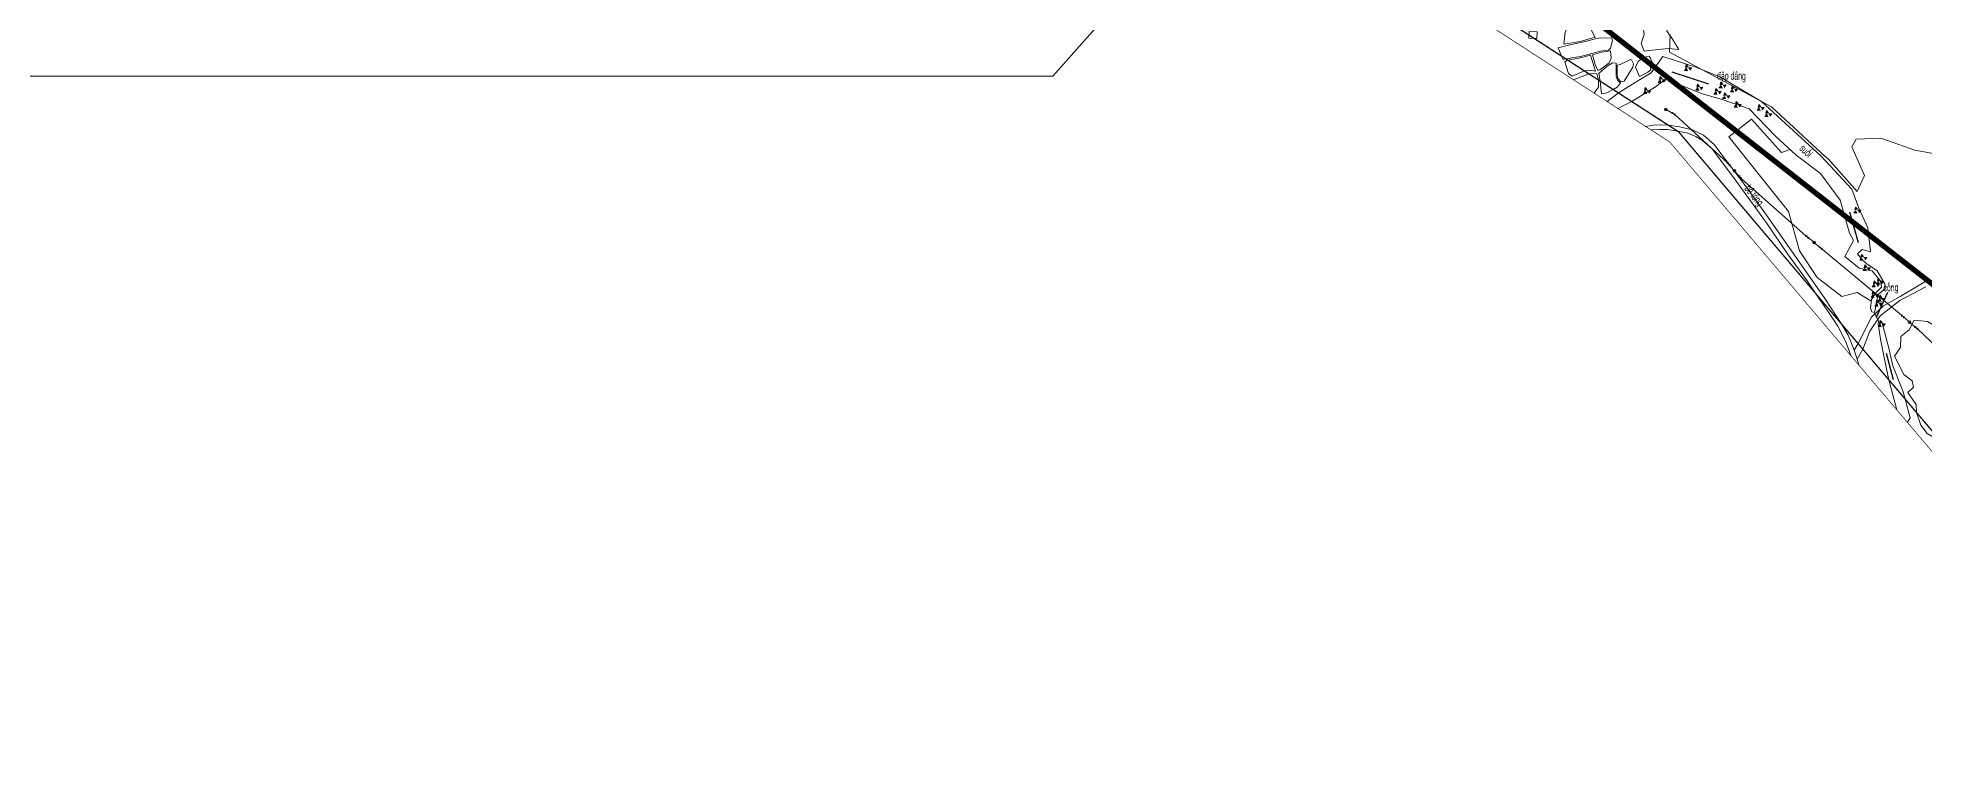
# Model space of a CAD drawing. Header units: metres. Extents: x 0 to 551036, y 0 to 1845929.
# Drawn here: x 545659 to 547074, y 1841879 to 1842430 of the extents above; entities that cross this region are included whole.
import ezdxf
from ezdxf.enums import TextEntityAlignment as Align

# ---------------------------------------------------------------- set-up
doc = ezdxf.new("R2010")
doc.units = ezdxf.units.M
doc.header["$MEASUREMENT"] = 0
for name, pattern in [('02 Xref Nha dieu hanh$0$ACAD_ISO10W100', [18, 12, -3, 0, -3]), ('BD HH1 KEM TMB$0$DASHDOT2', [0.5, 0.25, -0.125, 0, -0.125]), ('DASHED', [0.75, 0.5, -0.25])]:
    doc.linetypes.add(name, pattern=pattern)
doc.layers.get('Defpoints').update_dxf_attribs({"lineweight": 0})
for name, color, linetype, lineweight in [('_0', 7, 'Continuous', 0), ('BD HH1 KEM TMB$0$ao_ho_song_suoi', 7, 'Continuous', 0), ('BD HH1 KEM TMB$0$caucong', 7, 'Continuous', 0), ('BD HH1 KEM TMB$0$Duong BT', 7, 'Continuous', 0), ('BD HH1 KEM TMB$0$duongdapcao', 7, 'Continuous', 0), ('BD HH1 KEM TMB$0$duongdat', 7, 'Continuous', 0), ('BD HH1 KEM TMB$0$duongdaydien', 7, 'Continuous', 0), ('BD HH1 KEM TMB$0$ghichuthuyetminh', 7, 'Continuous', 0), ('BD HH1 KEM TMB$0$nha', 7, 'Continuous', 0), ('BD HH1 KEM TMB$0$Ranh', 7, 'Continuous', 0), ('BD HH1 KEM TMB$0$ranhgioithucvat', 7, 'Continuous', 0), ('DZ 220kV PA1', 7, 'Continuous', 0), ('Level 10', 7, 'Continuous', 0), ('Level 15', 7, 'Continuous', 0), ('Level 37', 7, 'Continuous', 0), ('Q-CORRIDO', 7, 'Continuous', 0), ('Ranh', 7, 'Continuous', 0)]:
    doc.layers.add(name, color=color, linetype=linetype, lineweight=lineweight)
doc.styles.add('BD HH1 KEM TMB$0$chamnha_0', font='')
doc.styles.add('BD HH1 KEM TMB$0$ghichuduongdien', font='', dxfattribs={"height": 6})
doc.styles.add('BD HH1 KEM TMB$0$Standard', font='txt.shx')
doc.styles.get("Standard").update_dxf_attribs({"font": '', "height": 4})
doc.styles.add('SXHZ', font='simplex.shx', dxfattribs={"width": 0.6, "bigfont": 'bigfont.shx'})
doc.styles.get('BD HH1 KEM TMB$0$chamnha_0').set_extended_font_data('.VnArial')
doc.styles.get('BD HH1 KEM TMB$0$ghichuduongdien').set_extended_font_data('.VnArial Narrow')
doc.styles.get('Standard').set_extended_font_data('.VnArial')
doc.linetypes.add('FENCELINE1', pattern='A,6.35,-2.54,[133,ltypeshp.shx,S=2.54,R=0,X=-2.54,Y=0],-2.54,25.4', length=36.83)
doc.dimstyles.new('ISO-25-Linear', dxfattribs={"dimscale": 300, "dimtxt": 2.5, "dimasz": 2.5, "dimexe": 1.5, "dimexo": 1.5, "dimgap": 1.5, "dimtad": 1, "dimdec": 0, "dimdsep": 46, "dimtxsty": 'SXHZ', "dimcen": 3, "dimclrt": 1, "dimaunit": 1, "dimadec": 0, "dimazin": 0, "dimtp": 0.06, "dimtfac": 0.5, "dimtdec": 0, "dimtmove": 2, "dimatfit": 3, "dimfxl": 1, "dimtolj": 1, "dimarcsym": 0})
doc.dimstyles.get("Standard").update_dxf_attribs({"dimtxt": 0.18, "dimasz": 0.18, "dimexe": 0.18, "dimexo": 0.0625, "dimgap": 0.09, "dimtad": 0, "dimtih": 1, "dimtoh": 1, "dimdec": 4, "dimzin": 0, "dimdsep": 46, "dimtxsty": 'Standard', "dimcen": 0.09, "dimadec": 0, "dimazin": 0, "dimtfac": 1, "dimtdec": 4, "dimtofl": 0, "dimtmove": 0, "dimatfit": 3, "dimfxl": 1, "dimtolj": 1, "dimtzin": 0, "dimarcsym": 0})

# ---------------------------------------------------------------- blocks, each defined once
blk = doc.blocks.new('BD HH1 KEM TMB$0$caothe')
blk.add_hatch(color=256).paths.add_polyline_path([(2, 0, 1), (-2, 0, 1)])
for p, q in [((-80, 0), (-74, 7)), ((-10, 0), (-80, 0)), ((-80, 0), (-74, -7)), ((-60, 0), (-54, 7)), ((-60, 0), (-54, -7)), ((10, 0), (80, 0)), ((60, 0), (54, 7)), ((60, 0), (54, -7)), ((80, 0), (74, 7)), ((80, 0), (74, -7))]:
    blk.add_line(p, q)
for radius in [10, 1.81]:
    blk.add_circle((0, 0), radius)
blk = doc.blocks.new('BD HH1 KEM TMB$0$caothed')
blk.add_hatch(color=256).paths.add_polyline_path([(-2, 0, 1), (2, 0, 1)])
for p, q in [((10, 0), (80, 0)), ((60, 0), (54, 7)), ((60, 0), (54, -7)), ((80, 0), (74, 7)), ((80, 0), (74, -7))]:
    blk.add_line(p, q)
for radius in [10, 1.81]:
    blk.add_circle((0, 0), radius)
blk = doc.blocks.new('BD HH1 KEM TMB$0$DA1')
at = {"layer": 'Level 10'}
for points in [[(42581.6, 97264), (42583.8, 97274.2), (42590.7, 97266.3)], [(42588, 97252.8), (42577.6, 97253.8), (42584.7, 97261.5)]]:
    blk.add_hatch(color=7, dxfattribs=at).paths.add_polyline_path(points)
at = {"layer": 'Level 10', "extrusion": (0, 0, -1)}
blk.add_hatch(color=7, dxfattribs=at).paths.add_polyline_path([(-42595.9, 97254.9), (-42602.1, 97263.3), (-42591.6, 97263.2)])
at = {"layer": 'Level 10', "color": 7}
for p, q in [((42583.8, 97274.2, 1062767.1), (42581.6, 97264, 1062767.1)), ((42581.6, 97264, 1062767.1), (42590.7, 97266.3, 1062767.1)), ((42583.8, 97274.2, 1062767.1), (42590.7, 97266.3, 1062767.1)), ((42577.6, 97253.8, 1062767.1), (42584.7, 97261.5, 1062767.1)), ((42577.6, 97253.8, 1062767.1), (42588, 97252.8, 1062767.1)), ((42588, 97252.8, 1062767.1), (42584.7, 97261.5, 1062767.1)), ((42602.1, 97263.3, 1062767.1), (42591.6, 97263.2, 1062767.1)), ((42602.1, 97263.3, 1062767.1), (42595.9, 97254.9, 1062767.1))]:
    blk.add_line(p, q, dxfattribs=at)
blk = doc.blocks.new('*D82')
at = {"transparency": 16777216}
for p, q in [((189654, 1447290), (189654, 1426405)), ((192654, 1426417), (332654, 1426417)), ((335654, 1447290), (335654, 1426405))]:
    blk.add_line(p, q, dxfattribs=at)
blk.add_solid([(192654, 1425917), (189654, 1426417), (192654, 1426917)], dxfattribs=at)
at = {"transparency": 16777216, "extrusion": (0, 0, -1)}
blk.add_solid([(-332654, 1426917), (-335654, 1426417), (-332654, 1425917)], dxfattribs=at)
at = {"layer": 'Defpoints', "transparency": 16777216}
for p in [(189654, 1447296), (262654, 1426417), (335654, 1447296), (335654, 1426417)]:
    blk.add_point(p, dxfattribs=at)
at = {"linetype": 'Continuous', "transparency": 16777216}
blk.add_text('146000', height=4000, dxfattribs=at).set_placement((252987, 1430417), align=Align.MIDDLE_LEFT)
blk = doc.blocks.new('*D218')
at = {"layer": 'Defpoints', "color": 0, "lineweight": 0, "transparency": 16777216}
for p in [(547332.9, 1842714.8), (547334.5, 1842712.2), (0, 0)]:
    blk.add_point(p, dxfattribs=at)
at = {"layer": 'Level 37', "color": 5, "transparency": 16777216}
for p, q in [((547332.9, 1842714.8), (547332.9, 1842712.9)), ((547332.9, 1842712.9), (547334.5, 1842712.6)), ((547334.5, 1842712.6), (547334.5, 1842712.2))]:
    blk.add_line(p, q, dxfattribs=at)
at = {"layer": 'Level 37', "color": 0, "transparency": 16777216, "insert": (547334.5, 1842711.2), "char_height": 0.18, "attachment_point": 5, "rotation": 270, "style": 'BD HH1 KEM TMB$0$chamnha_0'}
blk.add_mtext('\\A1;\\Ftxt;547332.9453', dxfattribs=at)
blk = doc.blocks.new('svg')
dim = blk.add_linear_dim(base=(335653.8, 1426417.3, 25493260), p1=(189653.8, 1447296.3, 25493260), p2=(335653.8, 1447296.3, 25493260), text='\\H4000;<>', dimstyle='ISO-25-Linear', override={"dimscale": 1, "dimtxt": 4000, "dimasz": 3000, "dimexe": 12.5, "dimexo": 6.25, "dimgap": 2000, "dimdsep": 44, "dimtxsty": 'Standard', "dimcen": 25, "dimclrt": 0, "dimtmove": 0, "dimtolj": 0})
dim.commit()
dim.dimension.update_dxf_attribs({"geometry": '*D82', "text_midpoint": (262653.8, 1426417.3, 25493260)})
blk = doc.blocks.new('Substation')
at = {"linetype": '02 Xref Nha dieu hanh$0$ACAD_ISO10W100', "xscale": 0.001, "yscale": -0.001, "zscale": 0.001, "rotation": 180}
blk.add_blockref('svg', (3139267.888, 2122243.087, -12746.63), dxfattribs=at)

msp = doc.modelspace()

# ---------------------------------------------------------------- linework, layer by layer
at = {"layer": 'BD HH1 KEM TMB$0$ao_ho_song_suoi', "flags": 128}
for points in [[(547037.45684, 1842225.542), (547038.54726, 1842232.5322), (547040.06906, 1842237.70494), (547044.8022, 1842241.61408), (547044.67039, 1842245.33501), (547039.05053, 1842255.07289), (547031.10604, 1842260.36931), (547028.00254, 1842262.92342), (547024.21602, 1842267.84344), (547027.55918, 1842271.05893), (547033.93394, 1842269.1662), (547031.98077, 1842287.14713), (547025.29446, 1842302.11153), (547019.86632, 1842316.36615), (546996.91957, 1842341.02003), (546952.21233, 1842381.98795), (546921.54876, 1842400.1302), (546903.67066, 1842407.48066), (546878.08772, 1842415.64306), (546869.48418, 1842403.54464), (546860.66496, 1842398.11917), (546844.93511, 1842388.34358)], [(546854.83311, 1842381.944), (546872.76742, 1842392.91954), (546880.12477, 1842398.68377), (546907.94846, 1842387.607), (546922.68711, 1842383.38062), (546943.04561, 1842376.36891), (546962.61327, 1842356.02207), (546978.23863, 1842341.83735), (546996.45224, 1842327.93224), (547011.15494, 1842308.03706), (547018.28461, 1842283.21649), (547021.11252, 1842277.79103), (547014.55801, 1842265.69261), (547025.30644, 1842256.98713), (547035.19212, 1842254.91158), (547041.53094, 1842247.24387), (547042.20197, 1842242.66798), (547037.91218, 1842238.55452), (547034.74876, 1842233.4463), (547033.96989, 1842227.05834), (547034.80868, 1842224.23537)], [(546844.93511, 1842388.34358), (546836.12008, 1842381.61811)], [(546844.47651, 1842376.73198), (546854.83311, 1842381.944)], [(547039.74552, 1842215.59442), (547041.47102, 1842203.7541), (547044.49065, 1842188.82735), (547047.72582, 1842173.27984)], [(547060.04013, 1842158.7601), (547058.31862, 1842164.33478), (547050.61378, 1842183.95034), (547047.51028, 1842198.04903), (547042.39369, 1842216.89567)], [(547047.72582, 1842173.27984), (547053.71652, 1842150.75575)], [(547061.54992, 1842141.51942), (547063.58674, 1842144.83647), (547060.04013, 1842158.7601)]]:
    msp.add_lwpolyline(points, dxfattribs=at)
at = {"layer": 'BD HH1 KEM TMB$0$caucong', "flags": 128}
for points in [[(547034.80868, 1842224.23537), (547036.66599, 1842223.76219), (547040.14095, 1842217.17528), (547039.74552, 1842215.59442)], [(547037.45684, 1842225.542), (547036.66599, 1842223.76219)], [(547040.14095, 1842217.17528), (547042.39369, 1842216.89567)]]:
    msp.add_lwpolyline(points, dxfattribs=at)
at = {"layer": 'BD HH1 KEM TMB$0$Duong BT', "flags": 128}
for points in [[(546865.31031, 1842363.26184), (546870.97108, 1842364.16954), (546876.97911, 1842364.51021), (546882.34055, 1842364.159)], [(546889.39022, 1842359.60101), (546881.70882, 1842360.84816), (546875.57296, 1842361.01848), (546869.39503, 1842360.62085)], [(547012.44117, 1842214.88383), (546999.75945, 1842234.3604), (546957.22059, 1842294.97099), (546940.27762, 1842318.74819), (546921.05747, 1842344.07421), (546916.88751, 1842349.47279), (546908.57156, 1842356.7641), (546900.42336, 1842360.72701), (546890.5679, 1842363.05229), (546882.34055, 1842364.159)], [(546889.39022, 1842359.60101), (546896.86452, 1842358.13526), (546902.8798, 1842355.79623), (546908.03234, 1842352.67215), (546915.16201, 1842346.42399), (546921.47686, 1842337.97661), (546930.60763, 1842325.85131), (546942.01511, 1842310.33307), (546956.49014, 1842290.18518), (546971.68412, 1842267.88646), (546986.4707, 1842247.588), (546992.4792, 1842238.4209)], [(546992.4792, 1842238.4209), (547002.47794, 1842223.99337), (547009.54974, 1842213.6067), (547015.19286, 1842202.4212), (547019.42159, 1842191.19276)], [(547025.28212, 1842184.28263), (547024.00697, 1842188.84572), (547021.57007, 1842195.62971), (547017.14891, 1842206.7624), (547012.44117, 1842214.88383)]]:
    msp.add_lwpolyline(points, dxfattribs=at)
at = {"layer": 'BD HH1 KEM TMB$0$duongdapcao', "flags": 128}
for points in [[(546827.40115, 1842429.99447), (546820.82268, 1842443.19518), (546818.64184, 1842446.3569), (546816.19738, 1842446.94838), (546812.65052, 1842443.7544), (546808.20496, 1842439.72159), (546804.8618, 1842433.81219), (546804.035, 1842424.98841), (546816.23332, 1842426.86501), (546825.75952, 1842429.57505), (546827.40115, 1842429.99447)], [(546880.01692, 1842443.07151), (546871.80881, 1842440.54428), (546863.48088, 1842437.80735), (546864.10398, 1842432.11841), (546862.03098, 1842425.36481), (546864.13992, 1842419.56832), (546874.79249, 1842420.81042), (546882.71302, 1842421.71915), (546890.13027, 1842420.84806), (546886.03221, 1842428.0157), (546881.31105, 1842434.936), (546880.31649, 1842440.78625), (546881.01148, 1842443.39951), (546880.01692, 1842443.07151)], [(546830.86413, 1842405.58793), (546834.69857, 1842408.53457), (546837.85001, 1842410.90048), (546839.50361, 1842414.49236), (546839.03629, 1842419.93934), (546832.56566, 1842418.85855), (546825.51987, 1842416.96044), (546827.35322, 1842409.74978), (546829.41423, 1842405.24917), (546830.86413, 1842405.58793)], [(546853.84683, 1842413.36318), (546846.26182, 1842409.7229), (546843.88926, 1842409.18519), (546843.97621, 1842403.17644), (546844.32064, 1842399.63013), (546846.78906, 1842396.79104), (546849.30541, 1842397.25884), (546855.65621, 1842407.64735), (546856.08759, 1842410.08854), (546854.61372, 1842413.22875), (546853.84683, 1842413.36318)], [(546868.03428, 1842415.88502), (546863.397, 1842414.98705), (546859.57454, 1842411.99202), (546857.58542, 1842407.72263), (546860.80875, 1842400.6464), (546867.02774, 1842403.82963), (546869.16065, 1842405.66321), (546869.05281, 1842407.64735), (546870.32297, 1842410.71766), (546868.82514, 1842414.49774), (546868.03428, 1842415.88502)]]:
    msp.add_lwpolyline(points, close=True, dxfattribs=at)
for points in [[(546839.9949, 1842429.57505), (546829.73776, 1842429.33309), (546818.89347, 1842426.73058), (546807.53393, 1842424.14959), (546799.81711, 1842422.12781), (546802.09081, 1842416.04468)], [(546805.39884, 1842413.90586), (546816.50893, 1842415.57853), (546831.48723, 1842419.62209), (546837.5145, 1842420.45016), (546839.01233, 1842421.85358), (546840.45024, 1842427.67157), (546839.9949, 1842429.57505)], [(546802.09081, 1842416.04468), (546803.4364, 1842413.41782), (546805.39884, 1842413.90586)], [(546806.77842, 1842413.01389), (546804.5945, 1842411.68181), (546807.49051, 1842402.99332), (546810.15418, 1842400.91009), (546819.37441, 1842404.86992)], [(546819.37441, 1842404.86992), (546823.43489, 1842405.51265), (546827.74864, 1842404.81363), (546823.86627, 1842416.72385), (546815.15489, 1842414.37944), (546806.77842, 1842413.01389)], [(546840.57007, 1842410.94349), (546836.55588, 1842408.32486), (546830.62448, 1842403.507), (546830.16914, 1842402.89939), (546831.26067, 1842397.18483)], [(546840.91449, 1842390.94312), (546843.91323, 1842392.58079), (546846.3457, 1842395.68874), (546844.22477, 1842398.0439), (546843.26616, 1842400.92601), (546843.19427, 1842405.89442), (546843.12237, 1842410.59936), (546840.57007, 1842410.94349)], [(546822.79881, 1842402.65587), (546811.1466, 1842398.28152)], [(546829.96266, 1842398.02406), (546828.7432, 1842402.98543), (546822.79881, 1842402.65587)], [(546826.8152, 1842388.15095), (546829.95226, 1842392.81545), (546829.96266, 1842398.02406)], [(546831.26067, 1842397.18483), (546832.31969, 1842387.8126), (546836.18459, 1842388.41257), (546840.91449, 1842390.94312)], [(547123.48022, 1842167.22227), (547129.0162, 1842171.22281), (547131.8441, 1842178.91202), (547129.10008, 1842187.30563), (547120.25689, 1842191.98907), (547093.47569, 1842207.36212), (547076.56818, 1842217.01396), (547066.57466, 1842217.98722), (547062.9559, 1842210.7443), (547056.76087, 1842205.79739), (547056.41338, 1842197.66725), (547051.9798, 1842191.08572), (547058.96568, 1842177.39031), (547065.16071, 1842172.70688), (547066.29906, 1842167.89978), (547061.87746, 1842163.92074), (547068.07249, 1842154.90877), (547068.45059, 1842148.84336)], [(547068.45059, 1842148.84336), (547071.78469, 1842139.30415), (547076.47255, 1842133.17434), (547082.30046, 1842129.63419), (547089.04779, 1842134.71712), (547104.13201, 1842149.33455), (547113.54489, 1842160.34373), (547120.41658, 1842166.57902), (547123.48022, 1842167.22227)]]:
    msp.add_lwpolyline(points, dxfattribs=at)
at = {"layer": 'BD HH1 KEM TMB$0$duongdat', "flags": 128}
for points in [[(547077.23921, 1842248.24938), (547056.16174, 1842235.75307), (547043.65187, 1842228.82202), (547034.34135, 1842219.97673), (547028.93718, 1842208.7978), (547024.68284, 1842200.44973)], [(547028.16025, 1842196.34953), (547033.44266, 1842209.70115), (547041.09956, 1842221.34251), (547055.92209, 1842232.81181), (547075.32199, 1842243.05513)], [(547024.68284, 1842200.44973), (547021.57007, 1842195.62971)], [(547028.16025, 1842196.34953), (547024.00697, 1842188.84572)]]:
    msp.add_lwpolyline(points, dxfattribs=at)
at = {"layer": 'BD HH1 KEM TMB$0$duongdaydien', "flags": 128}
for points in [[(546926.64484, 1842336.04886), (546887.48407, 1842371.94242)], [(546985.41691, 1842281.34118), (546937.15868, 1842323.98822)], [(547057.11896, 1842221.69649), (546997.78164, 1842271.18669)], [(547104.61597, 1842177.81299), (547069.34404, 1842211.37432)]]:
    msp.add_lwpolyline(points, dxfattribs=at)
at = {"layer": 'BD HH1 KEM TMB$0$nha', "flags": 128}
msp.add_lwpolyline([(546777.86491, 1842434.52734), (546783.97606, 1842434.27999), (546783.76652, 1842429.10299), (546777.65537, 1842429.35034), (546777.86491, 1842434.52734)], close=True, dxfattribs=at)
at = {"layer": 'BD HH1 KEM TMB$0$Ranh', "color": 3, "linetype": 'BD HH1 KEM TMB$0$DASHDOT2', "ltscale": 6, "const_width": 0.5}
msp.add_lwpolyline([(547242.57197, 1841928.07708), (546883.41754, 1842351.55456), (545598.30852, 1843182.44517)], dxfattribs=at)
at = {"layer": 'BD HH1 KEM TMB$0$ranhgioithucvat', "flags": 128}
for points in [[(546980.77662, 1842270.11361), (546972.48636, 1842299.55783), (546927.70413, 1842355.49866), (546944.67371, 1842368.74763), (546967.23141, 1842343.62553), (546973.58329, 1842346.06347)], [(546980.77662, 1842270.11361), (546993.86926, 1842250.12691), (547012.36178, 1842235.7033), (547023.86346, 1842238.85841), (547034.15391, 1842232.48574)]]:
    msp.add_lwpolyline(points, dxfattribs=at)
at = {"layer": 'DZ 220kV PA1', "color": 2, "linetype": 'DASHED', "lineweight": 13, "ltscale": 12.5, "const_width": 4}
msp.add_lwpolyline([(547385.12789, 1841927.03834), (547280.04672, 1841909.74385), (547184.47, 1842163.72), (546733.40922, 1842515.82241), (546043.97203, 1842724.39091), (544738.834, 1843423.118), (544638.64538, 1843711.41469), (543772.65951, 1844159.32141), (543499.2181, 1844471.39657)], dxfattribs=at)
at = {"layer": 'Level 10', "color": 5, "linetype": 'Continuous', "lineweight": 0, "flags": 128}
msp.add_lwpolyline([(547093.52, 1842340.81), (547067.18, 1842345.43), (547041.57, 1842354.5), (547023.3, 1842353.66), (547019.88, 1842348.06), (547029.55, 1842326.41), (547023.89, 1842314.59), (547002.06, 1842338.88), (547000, 1842340.78), (547000, 1842340.79), (546959.75, 1842378.02), (546883.17, 1842418.83), (546883.63, 1842432.17)], dxfattribs=at)
at = {"layer": 'Q-CORRIDO', "color": 1, "flags": 128}
msp.add_lwpolyline([(546957.78002, 1843005.60952), (546420.8664, 1842400.95335), (545626.90002, 1842400.95335)], dxfattribs=at)
at = {"layer": 'Ranh', "linetype": 'FENCELINE1', "lineweight": 13, "const_width": 1}
msp.add_lwpolyline([(545039.78842, 1844094.35008), (545124.08835, 1843654.25007), (545296.08835, 1843665.35004), (545306.4884, 1843960.65004), (545709.48834, 1843646.54997), (545656.48829, 1843320.54998), (546108.28829, 1843335.54991), (547778.80819, 1842689.00963), (548193.07811, 1842207.30956), (548585.07806, 1841934.3695), (548381.70799, 1841468.51953), (548541.08792, 1841050.34951), (548101.40786, 1840712.89958), (547608.7779, 1840958.86966), (547251.34806, 1841933.18972), (546890.08813, 1842359.14978), (545600.78827, 1843192.74999), (545260.58826, 1843158.05004), (544710.1383, 1843401.59013), (544568.32841, 1844020.54016), (545039.78842, 1844094.35008)], dxfattribs=at)

# ---------------------------------------------------------------- block references
at = {"layer": 'BD HH1 KEM TMB$0$duongdaydien'}
for name, p, xscale, yscale, zscale, rotation in [('BD HH1 KEM TMB$0$caothed', (546880.53218, 1842375.90111), 0.1, 0.1, 0.1, 330.3410819620865), ('BD HH1 KEM TMB$0$caothe', (546931.90176, 1842330.01854), 0.09999999999999999, 0.09999999999999999, 0.09999999999999999, 311.08023095738), ('BD HH1 KEM TMB$0$caothe', (546991.59927, 1842276.26394), 0.1, 0.1, 0.1, 320.6055641262306), ('BD HH1 KEM TMB$0$caothe', (547063.2315, 1842216.53541), 0.1, 0.1, 0.1, 319.8241252789165)]:
    msp.add_blockref(name, p, dxfattribs=dict(at, xscale=xscale, yscale=yscale, zscale=zscale, rotation=rotation))
at = {"layer": 'BD HH1 KEM TMB$0$nha', "xscale": 0.2159999999916181, "yscale": 0.2159999999916181, "zscale": 0.2159999999916181}
for p in [(537697.62134, 1821398.38481), (537678.01938, 1821389.34845), (537706.08588, 1821383.71182), (537723.56115, 1821385.4534), (537732.09693, 1821382.37263), (537666.91363, 1821381.15701), (537719.76952, 1821380.59514), (537726.29471, 1821377.30209), (537734.99672, 1821370.848), (537752.07093, 1821368.54244), (537757.80719, 1821363.8669), (537824.56572, 1821291.64363), (537829.1753, 1821256.14667), (537831.63445, 1821248.33861), (537837.54222, 1821228.45989), (537838.50681, 1821236.32246), (537841.54493, 1821238.34961), (537840.51325, 1821221.8252), (537842.82464, 1821225.49108), (537842.9724, 1821206.52698)]:
    msp.add_blockref('BD HH1 KEM TMB$0$DA1', p, dxfattribs=at)

# ---------------------------------------------------------------- texts
at = {"layer": 'BD HH1 KEM TMB$0$ghichuthuyetminh', "linetype": 'ByBlock', "style": 'BD HH1 KEM TMB$0$ghichuduongdien', "width": 0.6}
for s, rotation, p in [('®Ëp d©ng', 358.90404848, (546918.76738, 1842398.48146)), ('suèi', 316.11461334, (546980.17986, 1842346.13502)), ('bª t«ng', 308.30193953, (546939.02994, 1842316.45266)), ('cèng', 1.82020866, (547043.7672, 1842239.52551))]:
    msp.add_text(s, height=6, rotation=rotation, dxfattribs=at).set_placement(p)

# ---------------------------------------------------------------- dimensions: what is measured, and where the dimension line sits
at = {"layer": 'Level 37', "color": 5}
dim = msp.add_ordinate_dim(feature_location=(547332.945312, 1842714.841091), offset=(1.5731196499, -2.629533607), dtype=0, origin=(0, 0), text='\\Ftxt;<>', dimstyle='Standard', override={"dimtxsty": 'BD HH1 KEM TMB$0$chamnha_0', "dimse1": 1, "dimclre": 5, "dimlwe": 65535}, dxfattribs=at)
dim.commit()
dim.dimension.update_dxf_attribs({"geometry": '*D218', "text_midpoint": (547334.5184316499, 1842711.221557393)})

# ---------------------------------------------------------------- leaders
at = {"layer": 'Level 15'}
for points in [[(546912.57584, 1842394.98872), (546885.21987, 1842404.0461)], [(547024.94867, 1842275.98319), (547018.46236, 1842299.03742)], [(547038.49436, 1842220.42675), (547046.9338, 1842238.92976)], [(547051.18993, 1842173.36523), (547045.8522, 1842193.17104)]]:
    msp.add_leader(points, dimstyle='Standard', override={"dimtxsty": 'BD HH1 KEM TMB$0$Standard'}, dxfattribs=at)

# ---------------------------------------------------------------- next in the draw order: block references
at = {"layer": '_0', "xscale": 0.1, "yscale": 0.1, "zscale": 0.1, "rotation": 107.0123114188912}
msp.add_blockref('Substation', (842423.72785, 1603911.5666), dxfattribs=at)

doc.saveas('drawing.dxf')
